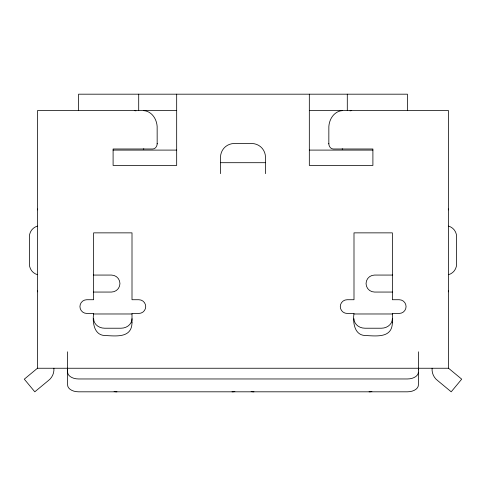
<?xml version="1.0" encoding="UTF-8"?>
<svg xmlns="http://www.w3.org/2000/svg" width="486" height="486" viewBox="0 0 486 486"><rect width="100%" height="100%" fill="white"/><g stroke="black" fill="none" stroke-linecap="round" stroke-linejoin="round"><path stroke-width="0.73" d="M67.603 368.248L67.603 372.124A10.965 6.84 0 0 0 78.562 378.965L407.438 378.965A10.965 6.84 0 0 0 418.397 372.124M418.397 369.87L418.397 351.803M157.166 143.862L157.148 126.427A17.326 14.197 -90 0 0 143.722 110.632M37.452 209.891L37.714 208.974M448.548 290.907L448.286 291.825M432.103 368.248A13.966 13.966 0 0 0 437.85 380.738L451.202 391.813L461.7 379.159L448.548 368.248L37.452 368.248L24.3 379.159L34.798 391.813L48.15 380.738A13.966 13.966 0 0 0 53.897 368.248M176.679 110.632L37.452 110.632L37.452 368.248M309.321 110.632L448.548 110.632L448.548 368.248M113.098 150.095L176.679 150.095M309.321 150.095L372.902 150.095M220.529 162.701L265.471 162.701M93.3 275.064L111.452 275.064A8.493 8.493 0 0 1 119.945 283.563A8.493 8.493 0 0 1 111.452 292.056L93.519 292.056M392.7 275.064L374.548 275.064A8.493 8.493 0 0 0 366.055 283.563A8.493 8.493 0 0 0 374.548 292.056L392.481 292.056M93.64 313.98L132.004 313.98M353.996 313.98L392.36 313.98M448.286 208.974L448.548 209.891M37.714 291.825L37.452 290.907M342.278 110.632A17.326 14.197 90 0 0 328.852 126.427L328.834 143.862M418.397 368.248L418.397 384.979A10.965 6.84 0 0 1 407.438 391.813L78.562 391.813A10.965 6.84 0 0 1 67.603 384.979L67.603 351.803M407.438 110.632L407.438 94.187L78.562 94.187L78.562 110.632M347.296 94.187L347.296 110.632M309.321 94.187L309.321 165.44L372.902 165.44L372.902 148.995L333.299 148.995A5.48 4.489 90 0 1 328.809 143.516M265.471 173.66L265.471 157.221A13.705 13.705 0 0 0 251.772 143.516L234.228 143.516A13.705 13.705 0 0 0 220.529 157.221L220.529 173.66M176.679 94.187L176.679 165.44L113.098 165.44L113.098 148.995L152.701 148.995A5.48 4.489 -90 0 0 157.191 143.516M138.704 94.187L138.704 110.632M342.727 148.995A5.48 4.489 90 0 1 342.144 148.953M392.36 318.731A10.965 9.495 0 0 1 381.401 328.22L364.956 328.22A10.965 9.495 0 0 1 353.996 318.731M93.64 318.731A10.965 9.495 0 0 0 104.599 328.22L121.044 328.22A10.965 9.495 0 0 0 132.004 318.731M143.856 148.953A5.48 4.489 -90 0 1 143.273 148.995M134.288 110.632A17.326 14.197 -90 0 1 135.977 110.857M116.932 391.813A10.965 6.84 0 0 1 114.095 391.582M234.878 391.582A10.965 6.84 0 0 1 232.035 391.813M37.525 274.693A10.965 10.965 0 0 1 29.397 264.105L29.397 236.694A10.965 10.965 0 0 1 37.525 226.105M448.475 274.693A10.965 10.965 0 0 0 456.603 264.105L456.603 236.694A10.965 10.965 0 0 0 448.475 226.105M350.023 110.857A17.326 14.197 90 0 1 351.712 110.632M253.965 391.813A10.965 6.84 0 0 1 251.122 391.582M371.905 391.582A10.965 6.84 0 0 1 369.068 391.813M132.004 322.844C131.645 338.426 115.814 335.978 104.599 335.498C93.762 335.018 92.37 321.702 93.64 313.434L86.787 313.434A6.853 6.853 0 0 1 79.935 306.581A6.853 6.853 0 0 1 86.787 299.728L93.64 299.728L93.64 232.861L132.004 232.861L132.004 299.728L138.856 299.728A6.853 6.853 0 0 1 145.709 306.581A6.853 6.853 0 0 1 138.856 313.434L132.004 313.434L132.004 322.844M392.36 322.844C392.002 338.426 376.17 335.978 364.956 335.498C354.118 335.018 352.727 321.702 353.996 313.434L347.144 313.434A6.853 6.853 0 0 1 340.291 306.581A6.853 6.853 0 0 1 347.144 299.728L353.996 299.728L353.996 232.861L392.36 232.861L392.36 299.728L399.213 299.728A6.853 6.853 0 0 1 406.065 306.581A6.853 6.853 0 0 1 399.213 313.434L392.36 313.434L392.36 322.844"/></g></svg>
